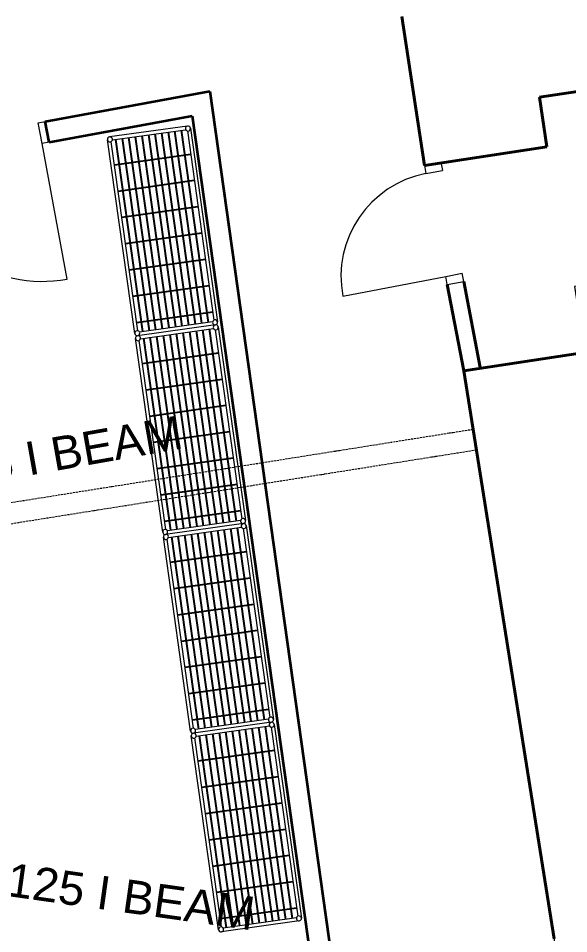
# Model space of a CAD drawing. Header units: millimetres. Extents: x -159872 to 386485, y -250577 to 158966.
# Drawn here: x 178821 to 182110, y 2501 to 7975 of the extents above; entities that cross this region are included whole.
import ezdxf

# ---------------------------------------------------------------- set-up
doc = ezdxf.new("R2010")
doc.units = ezdxf.units.MM
doc.linetypes.add('ACAD_ISO10W100', pattern=[18, 12, -3, 0, -3])
for name, color, linetype, lineweight in [('LDS-equipment-kitchen equipment', 3, 'Continuous', 13), ('LDS-equipment-kitchen equipment_Hatch', 7, 'Continuous', 5), ('LDS-struct-extg-ceiling beams', 252, 'ACAD_ISO10W100', 9), ('LDS-struct-extg-doors windows', 7, 'Continuous', 9), ('LDS-struct-extg-walls', 1, 'Continuous', 40), ('LDS-struct-new-doors windows', 5, 'Continuous', 9), ('LDS-struct-new-walls', 6, 'Continuous', 35)]:
    doc.layers.add(name, color=color, linetype=linetype, lineweight=lineweight)
doc.styles.add('Arial', font='Arial.ttf')

# ---------------------------------------------------------------- blocks, each defined once
blk = doc.blocks.new('Group-191')
at = {"layer": 'LDS-equipment-kitchen equipment_Hatch', "linetype": 'Continuous', "lineweight": 25}
h = blk.add_hatch(dxfattribs=at)
h.set_pattern_fill('GRATE', angle=188, style=0, pattern_type=2)
h.set_pattern_definition([(98, (119050.73, 42863.96), (-39.3013, -5.5234), []), (188, (119050.73, 42863.96), (22.094, -157.205), [])])
edge = h.paths.add_edge_path()
edge.add_arc((118857.7, 42549), 15, 27.4712, 78.5288, ccw=False)
edge.add_line((118871, 42555.9), (119308.4, 42617.4))
edge.add_arc((119323.1, 42614.4), 15, 117.4712, 168.5288, ccw=False)
edge.add_line((119316.2, 42627.7), (119157.3, 43758.4))
edge.add_arc((119160.3, 43773.1), 15, 207.4712, 258.5288, ccw=False)
edge.add_line((119147, 43766.1), (118709.5, 43704.7))
edge.add_arc((118694.8, 43707.6), 15, 297.4712, 348.5288, ccw=False)
edge.add_line((118701.8, 43694.3), (118860.7, 42563.7))
at = {"layer": 'LDS-equipment-kitchen equipment'}
for p, q in [((119158.2, 43787.9), (118692.8, 43722.5)), ((118709.5, 43704.7), (119147, 43766.1)), ((119157.3, 43758.4), (119316.2, 42627.7)), ((119175.1, 43775.1), (119338, 42616.5)), ((118842.8, 42546.9), (118680, 43705.6)), ((118860.7, 42563.7), (118701.8, 43694.3)), ((119325.2, 42599.6), (118859.8, 42534.2)), ((119308.4, 42617.4), (118871, 42555.9))]:
    blk.add_line(p, q, dxfattribs=at)
for centre, start, end in [((119160.3, 43773.1), 98, 8), ((119160.3, 43773.1), 8, 98), ((118694.8, 43707.6), 98, 188), ((118694.8, 43707.6), 188, 98), ((119323.1, 42614.4), 8, 278), ((119323.1, 42614.4), 278, 8), ((118857.7, 42549), 278, 188), ((118857.7, 42549), 188, 278)]:
    blk.add_arc(centre, 15, start, end, dxfattribs=at)
blk = doc.blocks.new('Group-201')
at = {"layer": 'LDS-equipment-kitchen equipment_Hatch', "linetype": 'Continuous', "lineweight": 25}
h = blk.add_hatch(dxfattribs=at)
h.set_pattern_fill('GRATE', angle=188, style=0, pattern_type=2)
h.set_pattern_definition([(98, (119217.736, 41675.64), (-39.3013, -5.5234), []), (188, (119217.74, 41675.64), (22.094, -157.205), [])])
edge = h.paths.add_edge_path()
edge.add_arc((119024.7, 41360.7), 15, 27.4712, 78.5288, ccw=False)
edge.add_line((119038, 41367.6), (119475.4, 41429.1))
edge.add_arc((119490.1, 41426.1), 15, 117.4712, 168.5288, ccw=False)
edge.add_line((119483.2, 41439.4), (119324.3, 42570))
edge.add_arc((119327.3, 42584.7), 15, 207.4712, 258.5288, ccw=False)
edge.add_line((119314, 42577.8), (118876.6, 42516.3))
edge.add_arc((118861.9, 42519.3), 15, 297.4712, 348.5288, ccw=False)
edge.add_line((118868.8, 42506), (119027.7, 41375.4))
at = {"layer": 'LDS-equipment-kitchen equipment'}
for p, q in [((119325.2, 42599.6), (118859.8, 42534.2)), ((119342.1, 42586.8), (119505, 41428.2)), ((118876.6, 42516.3), (119314, 42577.8)), ((119324.3, 42570), (119483.2, 41439.4)), ((119009.8, 41358.6), (118847, 42517.2)), ((119027.7, 41375.4), (118868.8, 42506)), ((119492.2, 41411.3), (119026.8, 41345.9)), ((119475.4, 41429.1), (119038, 41367.6))]:
    blk.add_line(p, q, dxfattribs=at)
for centre, start, end in [((119327.3, 42584.7), 98, 8), ((119327.3, 42584.7), 8, 98), ((118861.9, 42519.3), 98, 188), ((118861.9, 42519.3), 188, 98), ((119490.1, 41426.1), 8, 278), ((119490.1, 41426.1), 278, 8), ((119024.7, 41360.7), 278, 188), ((119024.7, 41360.7), 188, 278)]:
    blk.add_arc(centre, 15, start, end, dxfattribs=at)
blk = doc.blocks.new('Group-202')
at = {"layer": 'LDS-equipment-kitchen equipment_Hatch', "linetype": 'Continuous', "lineweight": 25}
h = blk.add_hatch(dxfattribs=at)
h.set_pattern_fill('GRATE', angle=188, style=0, pattern_type=2)
h.set_pattern_definition([(98, (119384.744, 40487.317), (-39.3013, -5.5234), []), (188, (119384.74, 40487.32), (22.094, -157.205), [])])
edge = h.paths.add_edge_path()
edge.add_arc((119191.7, 40172.4), 15, 27.4712, 78.5288, ccw=False)
edge.add_line((119205, 40179.3), (119642.4, 40240.8))
edge.add_arc((119657.1, 40237.8), 15, 117.4712, 168.5288, ccw=False)
edge.add_line((119650.2, 40251.1), (119491.3, 41381.7))
edge.add_arc((119494.3, 41396.4), 15, 207.4712, 258.5288, ccw=False)
edge.add_line((119481, 41389.5), (119043.6, 41328))
edge.add_arc((119028.9, 41331), 15, 297.4712, 348.5288, ccw=False)
edge.add_line((119035.8, 41317.7), (119194.7, 40187.1))
at = {"layer": 'LDS-equipment-kitchen equipment'}
for p, q in [((119492.2, 41411.3), (119026.8, 41345.9)), ((119043.6, 41328), (119481, 41389.5)), ((119509.1, 41398.5), (119672, 40239.9)), ((119176.8, 40170.3), (119014, 41328.9)), ((119491.3, 41381.7), (119650.2, 40251.1)), ((119194.7, 40187.1), (119035.8, 41317.7)), ((119642.4, 40240.8), (119205, 40179.3)), ((119659.2, 40222.9), (119193.8, 40157.5))]:
    blk.add_line(p, q, dxfattribs=at)
for centre, start, end in [((119494.3, 41396.4), 98, 8), ((119494.3, 41396.4), 8, 98), ((119028.9, 41331), 98, 188), ((119028.9, 41331), 188, 98), ((119657.1, 40237.8), 8, 278), ((119657.1, 40237.8), 278, 8), ((119191.7, 40172.4), 278, 188), ((119191.7, 40172.4), 188, 278)]:
    blk.add_arc(centre, 15, start, end, dxfattribs=at)
blk = doc.blocks.new('Group-203')
at = {"layer": 'LDS-equipment-kitchen equipment_Hatch', "linetype": 'Continuous', "lineweight": 25}
h = blk.add_hatch(dxfattribs=at)
h.set_pattern_fill('GRATE', angle=188, style=0, pattern_type=2)
h.set_pattern_definition([(98, (119551.75, 39298.995), (-39.3013, -5.5234), []), (188, (119551.75, 39299), (22.094, -157.205), [])])
edge = h.paths.add_edge_path()
edge.add_arc((119358.7, 38984.1), 15, 27.4712, 78.5288, ccw=False)
edge.add_line((119372, 38991), (119809.4, 39052.5))
edge.add_arc((119824.1, 39049.5), 15, 117.4712, 168.5288, ccw=False)
edge.add_line((119817.2, 39062.8), (119658.3, 40193.4))
edge.add_arc((119661.3, 40208.1), 15, 207.4712, 258.5288, ccw=False)
edge.add_line((119648, 40201.2), (119210.6, 40139.7))
edge.add_arc((119195.9, 40142.7), 15, 297.4712, 348.5288, ccw=False)
edge.add_line((119202.8, 40129.4), (119361.7, 38998.8))
at = {"layer": 'LDS-equipment-kitchen equipment'}
for p, q in [((119659.2, 40222.9), (119193.8, 40157.5)), ((119210.6, 40139.7), (119648, 40201.2)), ((119658.3, 40193.4), (119817.2, 39062.8)), ((119676.2, 40210.2), (119839, 39051.6)), ((119343.8, 38982), (119181, 40140.6)), ((119361.7, 38998.8), (119202.8, 40129.4)), ((119826.2, 39034.6), (119360.8, 38969.2)), ((119809.4, 39052.5), (119372, 38991))]:
    blk.add_line(p, q, dxfattribs=at)
for centre, start, end in [((119661.3, 40208.1), 98, 8), ((119661.3, 40208.1), 8, 98), ((119195.9, 40142.7), 98, 188), ((119195.9, 40142.7), 188, 98), ((119824.1, 39049.5), 8, 278), ((119824.1, 39049.5), 278, 8), ((119358.7, 38984.1), 278, 188), ((119358.7, 38984.1), 188, 278)]:
    blk.add_arc(centre, 15, start, end, dxfattribs=at)

msp = doc.modelspace()

# ---------------------------------------------------------------- linework, layer by layer
at = {"layer": 'LDS-struct-extg-ceiling beams'}
for p, q in [((176914.51962, 4783.96646), (181538.57499, 5517.6869)), ((176934.10888, 4660.51096), (181558.16425, 5394.2314))]:
    msp.add_line(p, q, dxfattribs=at)
at = {"layer": 'LDS-struct-extg-doors windows'}
for p, q in [((181247.54148, 7095.39046), (181256.95957, 7046.28547)), ((181256.95957, 7046.28547), (181355.16954, 7065.12166)), ((181345.75145, 7114.22665), (181355.16954, 7065.12166)), ((181374.8741, 6431.49107), (181473.08407, 6450.32725)), ((181384.2922, 6382.38608), (181482.50217, 6401.22227))]:
    msp.add_line(p, q, dxfattribs=at)
at = {"layer": 'LDS-struct-extg-doors windows', "lineweight": 18}
for p, q in [((181384.2922, 6382.38608), (181374.8741, 6431.49107)), ((181482.50217, 6401.22227), (181473.08407, 6450.32725))]:
    msp.add_line(p, q, dxfattribs=at)
at = {"layer": 'LDS-struct-extg-doors windows', "flags": 128}
msp.add_lwpolyline([(181113.47859, 7985.34953), (181247.54148, 7095.39046), (181979.2856, 7205.61994), (181934.59797, 7502.27297), (185000.01254, 7964.04514), (185327.72182, 5788.58964), (183092.93572, 5451.94283), (182936.52901, 6490.22841), (182145.45429, 6371.0614), (182205.03779, 5975.52403), (181483.18211, 5866.78414), (182022.13771, 2470.17634), (182002.33058, 1721.79551), (182951.75187, 1688.64098), (182959.77875, 1918.50087), (185698.10962, 1822.87625), (185722.88826, 2532.44374), (182959.57262, 2628.94085), (182972.13644, 2988.72155), (182457.45017, 3006.69479), (182483.45029, 3751.24095), (187905.14553, 3561.91118)], dxfattribs=at)
at = {"layer": 'LDS-struct-extg-walls'}
for p, q in [((181247.54148, 7095.39046), (181113.47859, 7985.34953)), ((185000.01254, 7964.04514), (181934.59797, 7502.27297)), ((181979.2856, 7205.61994), (181934.59797, 7502.27297)), ((181979.2856, 7205.61994), (181247.54148, 7095.39046)), ((181384.2922, 6382.38608), (181483.18211, 5866.78414)), ((181482.50217, 6401.22227), (181581.39207, 5885.62032)), ((182205.03779, 5975.52403), (181483.18211, 5866.78414)), ((182022.13771, 2470.17634), (181483.18211, 5866.78414))]:
    msp.add_line(p, q, dxfattribs=at)
at = {"layer": 'LDS-struct-extg-walls', "lineweight": 18}
msp.add_line((181384.2922, 6382.38608), (181482.50217, 6401.22227), dxfattribs=at)
at = {"layer": 'LDS-struct-new-doors windows'}
for p, q in [((179112.75568, 6414.42607), (178962.82104, 7226.7041)), ((180760.0797, 6313.57653), (181374.8741, 6431.49107))]:
    msp.add_line(p, q, dxfattribs=at)
at = {"layer": 'LDS-struct-new-doors windows', "flags": 128}
msp.add_lwpolyline([(179004.12331, 7234.32789), (178962.82104, 7226.7041), (178940.13463, 7349.60881), (178981.4369, 7357.2326)], close=True, dxfattribs=at)
at = {"layer": 'LDS-struct-new-doors windows'}
for centre, radius, start, end in [((178962.82104, 7226.7041), 825, 190.45824599, 280.45824599), ((181374.8741, 6431.49107), 626, 100.85720034, 190.85720034)]:
    msp.add_arc(centre, radius, start, end, dxfattribs=at)
at = {"layer": 'LDS-struct-new-walls'}
for p, q in [((178981.43345, 7357.25133), (179964.59326, 7538.72824)), ((179964.59326, 7538.72824), (181523.70759, -3554.94671)), ((179004.12331, 7234.32789), (179858.96926, 7392.11995)), ((179858.96926, 7392.11995), (181397.47915, -3554.94671)), ((179004.12331, 7234.32789), (178981.43345, 7357.25133))]:
    msp.add_line(p, q, dxfattribs=at)

# ---------------------------------------------------------------- block references
at = {"layer": 'LDS-equipment-kitchen equipment'}
for name in ['Group-191', 'Group-201', 'Group-202', 'Group-203']:
    msp.add_blockref(name, (60673.51323, -36457.51522), dxfattribs=at)

# ---------------------------------------------------------------- texts
at = {"layer": 'LDS-struct-extg-ceiling beams', "char_height": 200, "width": 3000, "attachment_point": 1, "line_spacing_factor": 1.004016, "style": 'Arial'}
for insert, rotation in [((177516.5251, 5202.16974), 10), ((177969.47994, 3038.26399), 352)]:
    msp.add_mtext('250 X 125 I BEAM', dxfattribs=dict(at, insert=insert, rotation=rotation))

doc.saveas('drawing.dxf')
